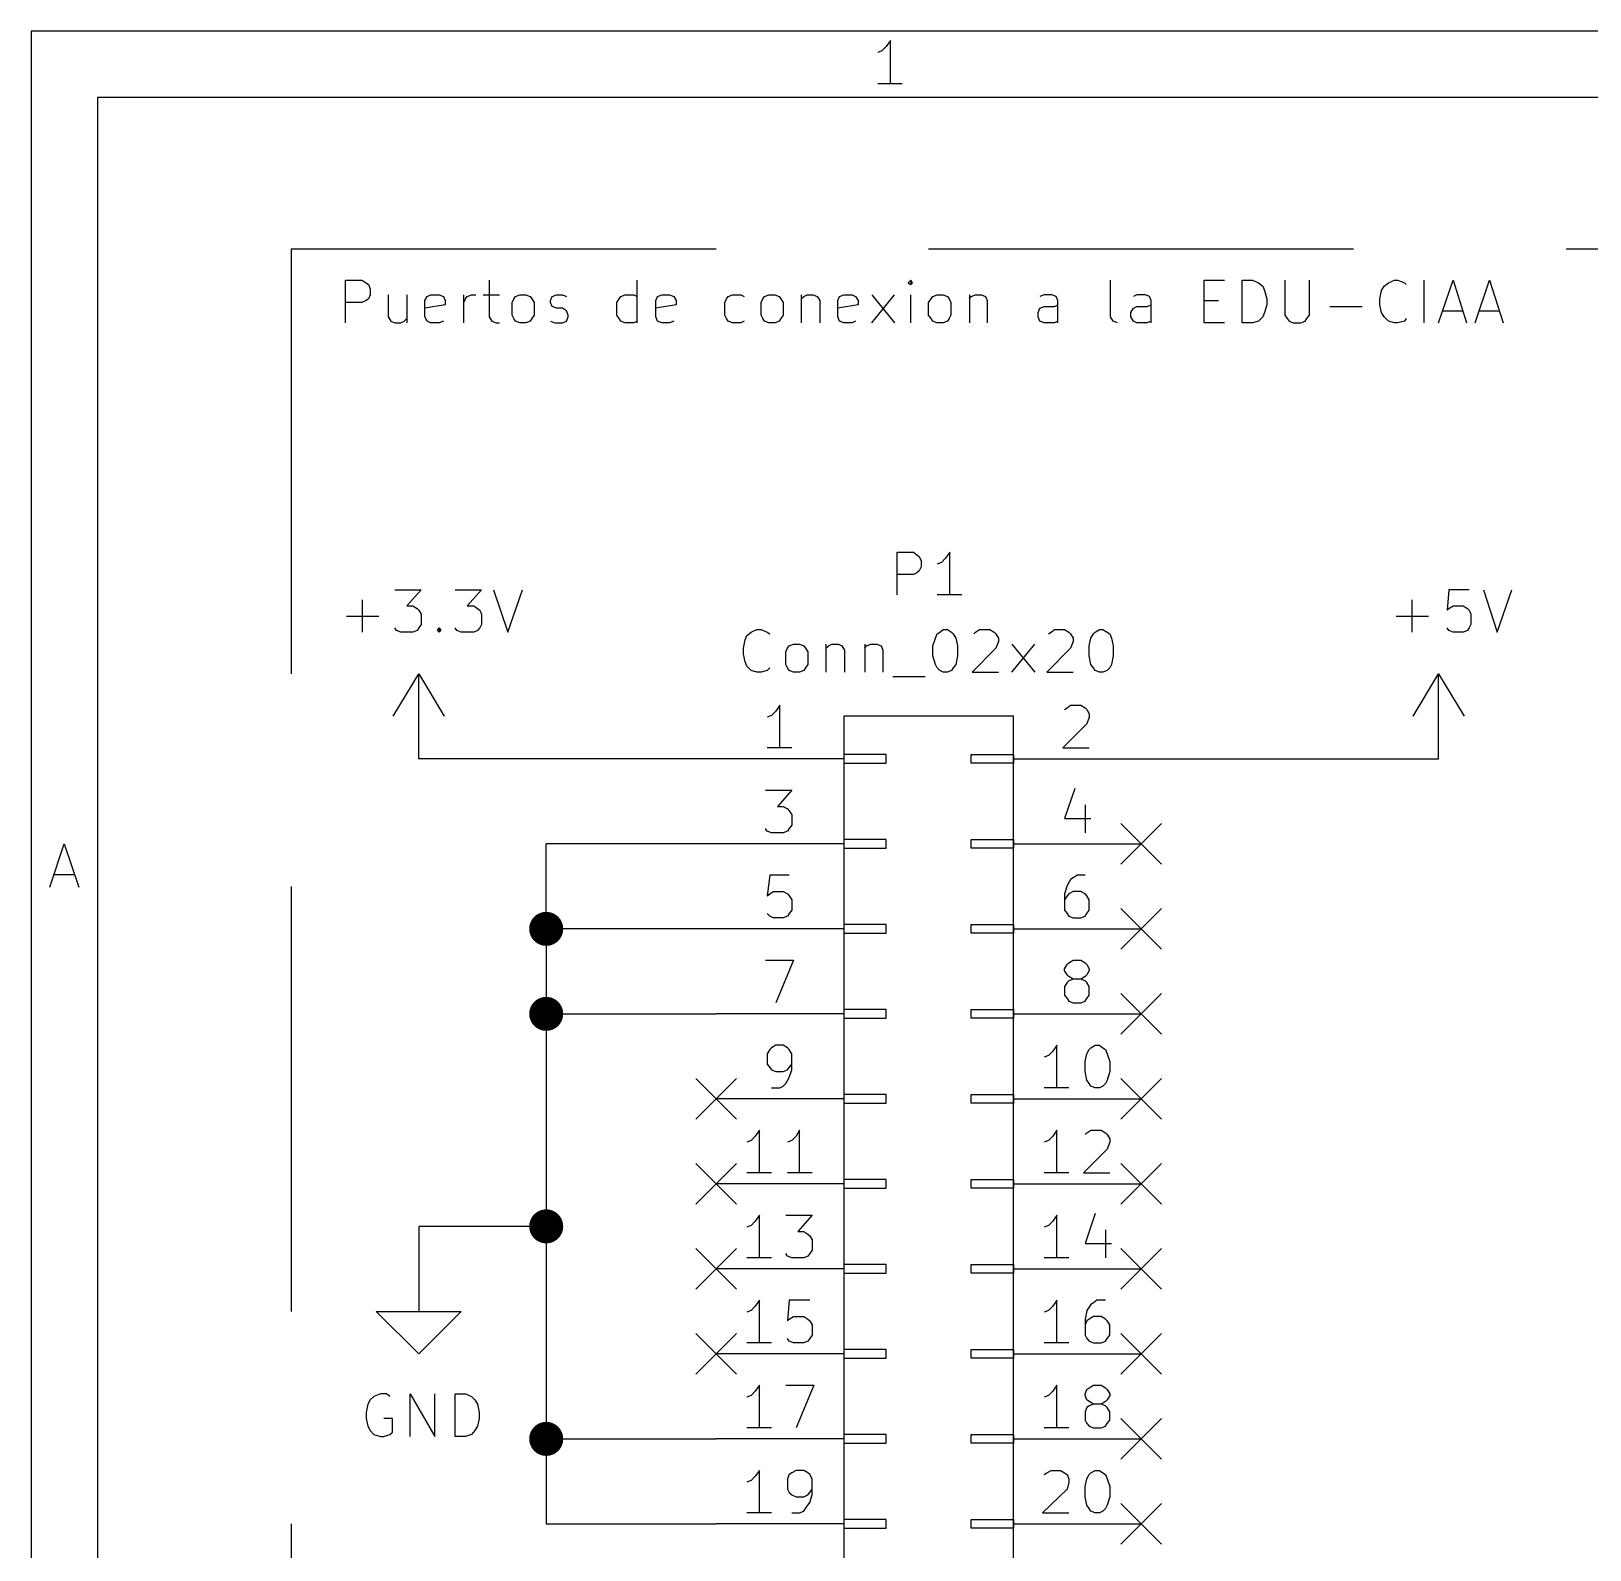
# Model space of a CAD drawing. Extents: x 0.4 to 11.3, y -7.9 to -0.4.
# Drawn here: x 0.394 to 2.228, y -2.18 to -0.394 of the extents above; entities that cross this region are included whole.
import ezdxf

# ---------------------------------------------------------------- set-up
doc = ezdxf.new("R2010")
doc.units = 0
doc.header["$MEASUREMENT"] = 0
doc.linetypes.add('DASHED', pattern=[0.75, 0.5, -0.25])
for name, color, linetype in [('BLUE2', 5, 'CONTINUOUS'), ('BLUE3', 171, 'CONTINUOUS'), ('CYAN2', 4, 'CONTINUOUS'), ('GREEN2', 3, 'CONTINUOUS'), ('LYELLOW', 51, 'CONTINUOUS'), ('RED2', 1, 'CONTINUOUS')]:
    doc.layers.add(name, color=color, linetype=linetype)

msp = doc.modelspace()

# ---------------------------------------------------------------- linework, layer by layer
at = {"layer": 'BLUE2', "linetype": 'CONTINUOUS'}
for p, q in [((1.676, -1.326), (1.724, -1.374)), ((1.724, -1.326), (1.676, -1.374)), ((1.676, -1.426), (1.724, -1.474)), ((1.724, -1.426), (1.676, -1.474)), ((1.676, -1.526), (1.724, -1.574)), ((1.724, -1.526), (1.676, -1.574)), ((1.176, -1.626), (1.224, -1.674)), ((1.224, -1.626), (1.176, -1.674)), ((1.676, -1.626), (1.724, -1.674)), ((1.724, -1.626), (1.676, -1.674)), ((1.176, -1.726), (1.224, -1.774)), ((1.224, -1.726), (1.176, -1.774)), ((1.676, -1.726), (1.724, -1.774)), ((1.724, -1.726), (1.676, -1.774)), ((1.176, -1.826), (1.224, -1.874)), ((1.224, -1.826), (1.176, -1.874)), ((1.676, -1.826), (1.724, -1.874)), ((1.724, -1.826), (1.676, -1.874)), ((1.176, -1.926), (1.224, -1.974)), ((1.224, -1.926), (1.176, -1.974)), ((1.676, -1.926), (1.724, -1.974)), ((1.724, -1.926), (1.676, -1.974)), ((1.676, -2.026), (1.724, -2.074)), ((1.724, -2.026), (1.676, -2.074)), ((1.676, -2.126), (1.724, -2.174)), ((1.724, -2.126), (1.676, -2.174))]:
    msp.add_line(p, q, dxfattribs=at)
at = {"layer": 'BLUE3', "linetype": 'DASHED'}
for q in [(3.9, -0.65), (0.7, -3.8)]:
    msp.add_line((0.7, -0.65), q, dxfattribs=at)
at = {"layer": 'BLUE3', "linetype": 'CONTINUOUS'}
for p, q in [((0.764, -0.737), (0.764, -0.687)), ((0.764, -0.687), (0.783, -0.687)), ((0.783, -0.687), (0.788, -0.69)), ((0.788, -0.69), (0.791, -0.692)), ((0.791, -0.692), (0.793, -0.697)), ((0.933, -0.687), (0.933, -0.73)), ((1.107, -0.737), (1.107, -0.687)), ((1.429, -0.687), (1.426, -0.69)), ((1.426, -0.69), (1.429, -0.692)), ((1.431, -0.69), (1.429, -0.687)), ((1.429, -0.687), (1.429, -0.692)), ((1.429, -0.692), (1.431, -0.69)), ((1.664, -0.73), (1.664, -0.687)), ((1.774, -0.737), (1.774, -0.687)), ((1.774, -0.687), (1.798, -0.687)), ((1.819, -0.737), (1.819, -0.687)), ((1.819, -0.687), (1.831, -0.687)), ((1.831, -0.687), (1.838, -0.69)), ((1.838, -0.69), (1.843, -0.694)), ((1.843, -0.694), (1.845, -0.699)), ((1.869, -0.687), (1.869, -0.728)), ((1.898, -0.728), (1.898, -0.687)), ((1.983, -0.699), (1.986, -0.694)), ((1.986, -0.694), (1.991, -0.69)), ((1.991, -0.69), (1.998, -0.687)), ((1.998, -0.687), (2.002, -0.687)), ((2.002, -0.687), (2.01, -0.69)), ((2.01, -0.69), (2.012, -0.692)), ((2.033, -0.737), (2.033, -0.687)), ((2.05, -0.737), (2.067, -0.687)), ((2.067, -0.687), (2.083, -0.737)), ((2.093, -0.737), (2.11, -0.687)), ((2.11, -0.687), (2.126, -0.737)), ((0.783, -0.713), (0.764, -0.713)), ((0.788, -0.711), (0.783, -0.713)), ((0.791, -0.709), (0.788, -0.711)), ((0.793, -0.704), (0.791, -0.709)), ((0.793, -0.697), (0.793, -0.704)), ((0.814, -0.704), (0.814, -0.73)), ((0.836, -0.704), (0.836, -0.737)), ((0.857, -0.711), (0.86, -0.706)), ((0.857, -0.73), (0.857, -0.711)), ((0.86, -0.706), (0.864, -0.704)), ((0.864, -0.704), (0.874, -0.704)), ((0.874, -0.704), (0.879, -0.706)), ((0.879, -0.706), (0.881, -0.711)), ((0.881, -0.711), (0.881, -0.716)), ((0.903, -0.737), (0.903, -0.704)), ((0.903, -0.713), (0.905, -0.709)), ((0.905, -0.709), (0.907, -0.706)), ((0.907, -0.706), (0.912, -0.704)), ((0.912, -0.704), (0.917, -0.704)), ((0.926, -0.704), (0.945, -0.704)), ((0.96, -0.713), (0.962, -0.709)), ((0.96, -0.728), (0.96, -0.713)), ((0.962, -0.709), (0.964, -0.706)), ((0.964, -0.706), (0.969, -0.704)), ((0.969, -0.704), (0.976, -0.704)), ((0.976, -0.704), (0.981, -0.706)), ((0.981, -0.706), (0.983, -0.709)), ((0.983, -0.709), (0.986, -0.713)), ((0.986, -0.713), (0.986, -0.728)), ((1.005, -0.711), (1.007, -0.706)), ((1.005, -0.713), (1.005, -0.711)), ((1.007, -0.718), (1.005, -0.713)), ((1.007, -0.706), (1.012, -0.704)), ((1.012, -0.704), (1.019, -0.704)), ((1.019, -0.704), (1.024, -0.706)), ((1.083, -0.713), (1.086, -0.709)), ((1.083, -0.728), (1.083, -0.713)), ((1.086, -0.709), (1.088, -0.706)), ((1.088, -0.706), (1.093, -0.704)), ((1.093, -0.704), (1.103, -0.704)), ((1.103, -0.704), (1.107, -0.706)), ((1.129, -0.711), (1.131, -0.706)), ((1.129, -0.73), (1.129, -0.711)), ((1.131, -0.706), (1.136, -0.704)), ((1.136, -0.704), (1.145, -0.704)), ((1.145, -0.704), (1.15, -0.706)), ((1.15, -0.706), (1.153, -0.711)), ((1.153, -0.711), (1.153, -0.716)), ((1.21, -0.713), (1.212, -0.709)), ((1.21, -0.728), (1.21, -0.713)), ((1.212, -0.709), (1.214, -0.706)), ((1.214, -0.706), (1.219, -0.704)), ((1.219, -0.704), (1.229, -0.704)), ((1.229, -0.704), (1.233, -0.706)), ((1.253, -0.713), (1.255, -0.709)), ((1.253, -0.728), (1.253, -0.713)), ((1.255, -0.709), (1.257, -0.706)), ((1.257, -0.706), (1.262, -0.704)), ((1.262, -0.704), (1.269, -0.704)), ((1.269, -0.704), (1.274, -0.706)), ((1.274, -0.706), (1.276, -0.709)), ((1.276, -0.709), (1.279, -0.713)), ((1.279, -0.713), (1.279, -0.728)), ((1.3, -0.704), (1.3, -0.737)), ((1.3, -0.709), (1.303, -0.706)), ((1.303, -0.706), (1.307, -0.704)), ((1.307, -0.704), (1.314, -0.704)), ((1.314, -0.704), (1.319, -0.706)), ((1.319, -0.706), (1.322, -0.711)), ((1.322, -0.711), (1.322, -0.737)), ((1.343, -0.711), (1.345, -0.706)), ((1.343, -0.73), (1.343, -0.711)), ((1.345, -0.706), (1.35, -0.704)), ((1.35, -0.704), (1.36, -0.704)), ((1.36, -0.704), (1.364, -0.706)), ((1.364, -0.706), (1.367, -0.711)), ((1.367, -0.711), (1.367, -0.716)), ((1.383, -0.737), (1.41, -0.704)), ((1.383, -0.704), (1.41, -0.737)), ((1.429, -0.737), (1.429, -0.704)), ((1.45, -0.713), (1.453, -0.709)), ((1.45, -0.728), (1.45, -0.713)), ((1.453, -0.709), (1.455, -0.706)), ((1.455, -0.706), (1.46, -0.704)), ((1.46, -0.704), (1.467, -0.704)), ((1.467, -0.704), (1.472, -0.706)), ((1.472, -0.706), (1.474, -0.709)), ((1.474, -0.709), (1.476, -0.713)), ((1.476, -0.713), (1.476, -0.728)), ((1.498, -0.704), (1.498, -0.737)), ((1.498, -0.709), (1.5, -0.706)), ((1.5, -0.706), (1.505, -0.704)), ((1.505, -0.704), (1.512, -0.704)), ((1.512, -0.704), (1.517, -0.706)), ((1.517, -0.706), (1.519, -0.711)), ((1.519, -0.711), (1.519, -0.737)), ((1.586, -0.704), (1.581, -0.706)), ((1.595, -0.704), (1.586, -0.704)), ((1.6, -0.706), (1.595, -0.704)), ((1.602, -0.711), (1.6, -0.706)), ((1.602, -0.737), (1.602, -0.711)), ((1.695, -0.704), (1.691, -0.706)), ((1.705, -0.704), (1.695, -0.704)), ((1.71, -0.706), (1.705, -0.704)), ((1.712, -0.711), (1.71, -0.706)), ((1.712, -0.737), (1.712, -0.711)), ((1.774, -0.711), (1.791, -0.711)), ((1.845, -0.699), (1.848, -0.709)), ((1.848, -0.709), (1.848, -0.716)), ((1.981, -0.709), (1.983, -0.699)), ((1.981, -0.716), (1.981, -0.709)), ((0.814, -0.73), (0.817, -0.735)), ((0.833, -0.735), (0.836, -0.732)), ((0.881, -0.716), (0.857, -0.72)), ((0.86, -0.735), (0.857, -0.73)), ((0.933, -0.73), (0.936, -0.735)), ((0.962, -0.732), (0.96, -0.728)), ((0.964, -0.735), (0.962, -0.732)), ((0.983, -0.732), (0.981, -0.735)), ((0.986, -0.728), (0.983, -0.732)), ((1.012, -0.72), (1.007, -0.718)), ((1.019, -0.72), (1.012, -0.72)), ((1.024, -0.723), (1.019, -0.72)), ((1.026, -0.728), (1.024, -0.723)), ((1.024, -0.735), (1.026, -0.73)), ((1.026, -0.73), (1.026, -0.728)), ((1.086, -0.732), (1.083, -0.728)), ((1.088, -0.735), (1.086, -0.732)), ((1.153, -0.716), (1.129, -0.72)), ((1.131, -0.735), (1.129, -0.73)), ((1.212, -0.732), (1.21, -0.728)), ((1.214, -0.735), (1.212, -0.732)), ((1.255, -0.732), (1.253, -0.728)), ((1.257, -0.735), (1.255, -0.732)), ((1.276, -0.732), (1.274, -0.735)), ((1.279, -0.728), (1.276, -0.732)), ((1.367, -0.716), (1.343, -0.72)), ((1.345, -0.735), (1.343, -0.73)), ((1.453, -0.732), (1.45, -0.728)), ((1.455, -0.735), (1.453, -0.732)), ((1.474, -0.732), (1.472, -0.735)), ((1.476, -0.728), (1.474, -0.732)), ((1.579, -0.725), (1.581, -0.72)), ((1.579, -0.73), (1.579, -0.725)), ((1.581, -0.735), (1.579, -0.73)), ((1.581, -0.72), (1.586, -0.718)), ((1.586, -0.718), (1.598, -0.718)), ((1.598, -0.718), (1.602, -0.716)), ((1.667, -0.735), (1.664, -0.73)), ((1.688, -0.725), (1.691, -0.72)), ((1.688, -0.73), (1.688, -0.725)), ((1.691, -0.735), (1.688, -0.73)), ((1.691, -0.72), (1.695, -0.718)), ((1.695, -0.718), (1.707, -0.718)), ((1.707, -0.718), (1.712, -0.716)), ((1.843, -0.73), (1.838, -0.735)), ((1.845, -0.725), (1.843, -0.73)), ((1.848, -0.716), (1.845, -0.725)), ((1.869, -0.728), (1.872, -0.732)), ((1.872, -0.732), (1.874, -0.735)), ((1.893, -0.735), (1.895, -0.732)), ((1.895, -0.732), (1.898, -0.728)), ((1.922, -0.718), (1.96, -0.718)), ((1.983, -0.725), (1.981, -0.716)), ((1.986, -0.73), (1.983, -0.725)), ((1.991, -0.735), (1.986, -0.73)), ((2.012, -0.732), (2.01, -0.735)), ((2.055, -0.723), (2.079, -0.723)), ((2.098, -0.723), (2.122, -0.723)), ((0.817, -0.735), (0.822, -0.737)), ((0.822, -0.737), (0.829, -0.737)), ((0.829, -0.737), (0.833, -0.735)), ((0.864, -0.737), (0.86, -0.735)), ((0.874, -0.737), (0.864, -0.737)), ((0.879, -0.735), (0.874, -0.737)), ((0.936, -0.735), (0.941, -0.737)), ((0.941, -0.737), (0.945, -0.737)), ((0.969, -0.737), (0.964, -0.735)), ((0.976, -0.737), (0.969, -0.737)), ((0.981, -0.735), (0.976, -0.737)), ((1.005, -0.735), (1.01, -0.737)), ((1.01, -0.737), (1.019, -0.737)), ((1.019, -0.737), (1.024, -0.735)), ((1.093, -0.737), (1.088, -0.735)), ((1.103, -0.737), (1.093, -0.737)), ((1.107, -0.735), (1.103, -0.737)), ((1.136, -0.737), (1.131, -0.735)), ((1.145, -0.737), (1.136, -0.737)), ((1.15, -0.735), (1.145, -0.737)), ((1.219, -0.737), (1.214, -0.735)), ((1.229, -0.737), (1.219, -0.737)), ((1.233, -0.735), (1.229, -0.737)), ((1.262, -0.737), (1.257, -0.735)), ((1.269, -0.737), (1.262, -0.737)), ((1.274, -0.735), (1.269, -0.737)), ((1.35, -0.737), (1.345, -0.735)), ((1.36, -0.737), (1.35, -0.737)), ((1.364, -0.735), (1.36, -0.737)), ((1.46, -0.737), (1.455, -0.735)), ((1.467, -0.737), (1.46, -0.737)), ((1.472, -0.735), (1.467, -0.737)), ((1.586, -0.737), (1.581, -0.735)), ((1.598, -0.737), (1.586, -0.737)), ((1.602, -0.735), (1.598, -0.737)), ((1.672, -0.737), (1.667, -0.735)), ((1.695, -0.737), (1.691, -0.735)), ((1.707, -0.737), (1.695, -0.737)), ((1.712, -0.735), (1.707, -0.737)), ((1.798, -0.737), (1.774, -0.737)), ((1.831, -0.737), (1.819, -0.737)), ((1.838, -0.735), (1.831, -0.737)), ((1.874, -0.735), (1.879, -0.737)), ((1.879, -0.737), (1.888, -0.737)), ((1.888, -0.737), (1.893, -0.735)), ((1.998, -0.737), (1.991, -0.735)), ((2.002, -0.737), (1.998, -0.737)), ((2.01, -0.735), (2.002, -0.737))]:
    msp.add_line(p, q, dxfattribs=at)
at = {"layer": 'CYAN2', "linetype": 'CONTINUOUS'}
for p, q in [((1.413, -1.057), (1.413, -1.007)), ((1.413, -1.007), (1.432, -1.007)), ((1.432, -1.007), (1.436, -1.01)), ((1.475, -1.007), (1.47, -1.014)), ((1.475, -1.057), (1.475, -1.007)), ((1.436, -1.01), (1.439, -1.012)), ((1.439, -1.012), (1.441, -1.017)), ((1.441, -1.024), (1.439, -1.029)), ((1.441, -1.017), (1.441, -1.024)), ((1.465, -1.019), (1.46, -1.021)), ((1.47, -1.014), (1.465, -1.019)), ((1.432, -1.033), (1.413, -1.033)), ((1.436, -1.031), (1.432, -1.033)), ((1.439, -1.029), (1.436, -1.031)), ((0.784, -1.101), (0.784, -1.063)), ((0.822, -1.051), (0.853, -1.051)), ((0.853, -1.051), (0.836, -1.07)), ((0.893, -1.051), (0.924, -1.051)), ((0.924, -1.051), (0.907, -1.07)), ((0.938, -1.051), (0.955, -1.101)), ((0.955, -1.101), (0.972, -1.051)), ((1.489, -1.057), (1.46, -1.057)), ((2.019, -1.101), (2.019, -1.063)), ((2.062, -1.051), (2.06, -1.075)), ((2.086, -1.051), (2.062, -1.051)), ((2.103, -1.051), (2.119, -1.101)), ((2.119, -1.101), (2.136, -1.051)), ((0.765, -1.082), (0.803, -1.082)), ((0.836, -1.07), (0.843, -1.07)), ((0.843, -1.07), (0.848, -1.073)), ((0.848, -1.073), (0.85, -1.075)), ((0.85, -1.075), (0.853, -1.08)), ((0.853, -1.08), (0.853, -1.092)), ((0.907, -1.07), (0.915, -1.07)), ((0.915, -1.07), (0.919, -1.073)), ((0.919, -1.073), (0.922, -1.075)), ((0.922, -1.075), (0.924, -1.08)), ((0.924, -1.08), (0.924, -1.092)), ((2, -1.082), (2.038, -1.082)), ((2.06, -1.075), (2.062, -1.073)), ((2.062, -1.073), (2.067, -1.07)), ((2.067, -1.07), (2.079, -1.07)), ((2.079, -1.07), (2.084, -1.073)), ((2.084, -1.073), (2.086, -1.075)), ((2.086, -1.075), (2.088, -1.08)), ((2.088, -1.08), (2.088, -1.092)), ((0.824, -1.099), (0.822, -1.096)), ((0.829, -1.101), (0.824, -1.099)), ((0.848, -1.099), (0.843, -1.101)), ((0.85, -1.096), (0.848, -1.099)), ((0.853, -1.092), (0.85, -1.096)), ((0.872, -1.099), (0.874, -1.096)), ((0.874, -1.101), (0.872, -1.099)), ((0.874, -1.096), (0.876, -1.099)), ((0.874, -1.096), (0.874, -1.101)), ((0.876, -1.099), (0.874, -1.101)), ((0.895, -1.099), (0.893, -1.096)), ((0.9, -1.101), (0.895, -1.099)), ((0.919, -1.099), (0.915, -1.101)), ((0.922, -1.096), (0.919, -1.099)), ((0.924, -1.092), (0.922, -1.096)), ((1.241, -1.101), (1.248, -1.098)), ((1.248, -1.098), (1.253, -1.098)), ((1.253, -1.098), (1.26, -1.101)), ((1.463, -1.101), (1.467, -1.098)), ((1.467, -1.098), (1.472, -1.098)), ((1.472, -1.098), (1.477, -1.101)), ((1.505, -1.101), (1.51, -1.098)), ((1.51, -1.098), (1.522, -1.098)), ((1.522, -1.098), (1.527, -1.101)), ((1.594, -1.101), (1.598, -1.098)), ((1.598, -1.098), (1.61, -1.098)), ((1.61, -1.098), (1.615, -1.101)), ((1.646, -1.101), (1.651, -1.098)), ((1.651, -1.098), (1.655, -1.098)), ((1.655, -1.098), (1.66, -1.101)), ((2.062, -1.099), (2.06, -1.096)), ((2.067, -1.101), (2.062, -1.099)), ((2.084, -1.099), (2.079, -1.101)), ((2.086, -1.096), (2.084, -1.099)), ((2.088, -1.092), (2.086, -1.096)), ((0.843, -1.101), (0.829, -1.101)), ((0.915, -1.101), (0.9, -1.101)), ((1.232, -1.12), (1.234, -1.11)), ((1.234, -1.11), (1.236, -1.105)), ((1.236, -1.105), (1.241, -1.101)), ((1.26, -1.101), (1.263, -1.103)), ((1.284, -1.12), (1.286, -1.117)), ((1.286, -1.117), (1.291, -1.115)), ((1.291, -1.115), (1.298, -1.115)), ((1.298, -1.115), (1.303, -1.117)), ((1.303, -1.117), (1.305, -1.12)), ((1.329, -1.115), (1.329, -1.148)), ((1.329, -1.12), (1.332, -1.117)), ((1.332, -1.117), (1.336, -1.115)), ((1.336, -1.115), (1.344, -1.115)), ((1.344, -1.115), (1.348, -1.117)), ((1.348, -1.117), (1.351, -1.122)), ((1.375, -1.115), (1.375, -1.148)), ((1.375, -1.12), (1.377, -1.117)), ((1.377, -1.117), (1.382, -1.115)), ((1.382, -1.115), (1.389, -1.115)), ((1.389, -1.115), (1.394, -1.117)), ((1.394, -1.117), (1.396, -1.122)), ((1.455, -1.117), (1.458, -1.108)), ((1.455, -1.129), (1.455, -1.117)), ((1.458, -1.108), (1.46, -1.103)), ((1.46, -1.103), (1.463, -1.101)), ((1.477, -1.101), (1.479, -1.103)), ((1.479, -1.103), (1.482, -1.108)), ((1.482, -1.108), (1.484, -1.117)), ((1.484, -1.117), (1.484, -1.129)), ((1.503, -1.103), (1.505, -1.101)), ((1.527, -1.101), (1.529, -1.103)), ((1.529, -1.103), (1.532, -1.108)), ((1.532, -1.112), (1.529, -1.12)), ((1.532, -1.108), (1.532, -1.112)), ((1.548, -1.148), (1.575, -1.115)), ((1.548, -1.115), (1.575, -1.148)), ((1.591, -1.103), (1.594, -1.101)), ((1.615, -1.101), (1.617, -1.103)), ((1.617, -1.103), (1.62, -1.108)), ((1.62, -1.112), (1.617, -1.12)), ((1.62, -1.108), (1.62, -1.112)), ((1.639, -1.117), (1.641, -1.108)), ((1.639, -1.129), (1.639, -1.117)), ((1.641, -1.108), (1.644, -1.103)), ((1.644, -1.103), (1.646, -1.101)), ((1.66, -1.101), (1.663, -1.103)), ((1.663, -1.103), (1.665, -1.108)), ((1.665, -1.108), (1.667, -1.117)), ((1.667, -1.117), (1.667, -1.129)), ((2.079, -1.101), (2.067, -1.101)), ((1.232, -1.127), (1.232, -1.12)), ((1.234, -1.136), (1.232, -1.127)), ((1.236, -1.141), (1.234, -1.136)), ((1.282, -1.124), (1.284, -1.12)), ((1.282, -1.139), (1.282, -1.124)), ((1.305, -1.12), (1.308, -1.124)), ((1.308, -1.124), (1.308, -1.139)), ((1.351, -1.122), (1.351, -1.148)), ((1.396, -1.122), (1.396, -1.148)), ((1.458, -1.139), (1.455, -1.129)), ((1.484, -1.129), (1.482, -1.139)), ((1.529, -1.12), (1.501, -1.148)), ((1.617, -1.12), (1.589, -1.148)), ((1.641, -1.139), (1.639, -1.129)), ((1.667, -1.129), (1.665, -1.139)), ((1.241, -1.146), (1.236, -1.141)), ((1.248, -1.148), (1.241, -1.146)), ((1.253, -1.148), (1.248, -1.148)), ((1.26, -1.146), (1.253, -1.148)), ((1.263, -1.143), (1.26, -1.146)), ((1.284, -1.143), (1.282, -1.139)), ((1.286, -1.146), (1.284, -1.143)), ((1.291, -1.148), (1.286, -1.146)), ((1.298, -1.148), (1.291, -1.148)), ((1.303, -1.146), (1.298, -1.148)), ((1.305, -1.143), (1.303, -1.146)), ((1.308, -1.139), (1.305, -1.143)), ((1.408, -1.153), (1.446, -1.153)), ((1.46, -1.143), (1.458, -1.139)), ((1.463, -1.146), (1.46, -1.143)), ((1.467, -1.148), (1.463, -1.146)), ((1.472, -1.148), (1.467, -1.148)), ((1.477, -1.146), (1.472, -1.148)), ((1.479, -1.143), (1.477, -1.146)), ((1.482, -1.139), (1.479, -1.143)), ((1.501, -1.148), (1.532, -1.148)), ((1.589, -1.148), (1.62, -1.148)), ((1.644, -1.143), (1.641, -1.139)), ((1.646, -1.146), (1.644, -1.143)), ((1.651, -1.148), (1.646, -1.146)), ((1.655, -1.148), (1.651, -1.148)), ((1.66, -1.146), (1.655, -1.148)), ((1.663, -1.143), (1.66, -1.146)), ((1.665, -1.139), (1.663, -1.143)), ((0.805, -1.997), (0.797, -2)), ((0.812, -1.997), (0.805, -1.997)), ((0.816, -2), (0.812, -1.997)), ((0.84, -2.047), (0.84, -1.997)), ((0.84, -1.997), (0.869, -2.047)), ((0.869, -2.047), (0.869, -1.997)), ((0.893, -2.047), (0.893, -1.997)), ((0.893, -1.997), (0.905, -1.997)), ((0.905, -1.997), (0.912, -2)), ((0.79, -2.009), (0.788, -2.019)), ((0.793, -2.004), (0.79, -2.009)), ((0.797, -2), (0.793, -2.004)), ((0.912, -2), (0.916, -2.004)), ((0.916, -2.004), (0.919, -2.009)), ((0.919, -2.009), (0.921, -2.019)), ((0.788, -2.019), (0.788, -2.026)), ((0.788, -2.026), (0.79, -2.035)), ((0.79, -2.035), (0.793, -2.04)), ((0.819, -2.026), (0.809, -2.026)), ((0.819, -2.042), (0.819, -2.026)), ((0.919, -2.035), (0.916, -2.04)), ((0.921, -2.026), (0.919, -2.035)), ((0.921, -2.019), (0.921, -2.026)), ((0.793, -2.04), (0.797, -2.045)), ((0.797, -2.045), (0.805, -2.047)), ((0.805, -2.047), (0.809, -2.047)), ((0.809, -2.047), (0.816, -2.045)), ((0.816, -2.045), (0.819, -2.042)), ((0.905, -2.047), (0.893, -2.047)), ((0.912, -2.045), (0.905, -2.047)), ((0.916, -2.04), (0.912, -2.045))]:
    msp.add_line(p, q, dxfattribs=at)
at = {"layer": 'GREEN2', "linetype": 'CONTINUOUS'}
for p, q in [((1.2, -1.25), (0.85, -1.25)), ((1.7, -1.25), (2.05, -1.25)), ((1, -1.45), (1, -1.35)), ((1.2, -1.35), (1, -1.35)), ((1.2, -1.45), (1, -1.45)), ((1, -1.45), (1, -1.55)), ((1, -1.55), (1.2, -1.55)), ((1, -1.55), (1, -1.8)), ((0.85, -1.8), (0.85, -1.85)), ((1, -1.8), (0.85, -1.8)), ((1, -1.8), (1, -2.05)), ((1, -2.05), (1.2, -2.05)), ((1, -2.05), (1, -2.15)), ((1, -2.15), (1.2, -2.15))]:
    msp.add_line(p, q, dxfattribs=at)
at = {"layer": 'GREEN2', "const_width": 0.02}
for points in [[(0.99, -1.45, 1), (1.01, -1.45, 1)], [(0.99, -1.55, 1), (1.01, -1.55, 1)], [(0.99, -1.8, 1), (1.01, -1.8, 1)], [(0.99, -2.05, 1), (1.01, -2.05, 1)]]:
    msp.add_lwpolyline(points, format="xyb", close=True, dxfattribs=at)
at = {"layer": 'LYELLOW', "linetype": 'CONTINUOUS'}
for p, q in [((1.35, -1.2), (1.35, -3.2)), ((1.55, -1.2), (1.35, -1.2)), ((1.55, -3.2), (1.55, -1.2))]:
    msp.add_line(p, q, dxfattribs=at)
at = {"layer": 'RED2', "linetype": 'CONTINUOUS'}
for p, q in [((0.394, -0.394), (0.394, -7.874)), ((11.299, -0.394), (0.394, -0.394)), ((1.395, -0.417), (1.39, -0.419)), ((1.4, -0.412), (1.395, -0.417)), ((1.405, -0.405), (1.4, -0.412)), ((1.405, -0.456), (1.405, -0.405)), ((1.419, -0.456), (1.39, -0.456)), ((0.472, -0.472), (0.472, -7.796)), ((11.221, -0.472), (0.472, -0.472)), ((0.82, -1.2), (0.85, -1.15)), ((0.85, -1.25), (0.85, -1.15)), ((0.85, -1.15), (0.88, -1.2)), ((2.02, -1.2), (2.05, -1.15)), ((2.05, -1.25), (2.05, -1.15)), ((2.05, -1.15), (2.08, -1.2)), ((1.275, -1.187), (1.27, -1.194)), ((1.275, -1.237), (1.275, -1.187)), ((1.61, -1.192), (1.613, -1.19)), ((1.613, -1.19), (1.617, -1.187)), ((1.617, -1.187), (1.629, -1.187)), ((1.629, -1.187), (1.634, -1.19)), ((1.634, -1.19), (1.636, -1.192)), ((1.636, -1.192), (1.639, -1.197)), ((1.265, -1.199), (1.26, -1.201)), ((1.27, -1.194), (1.265, -1.199)), ((1.35, -1.2), (1.35, -3.2)), ((1.55, -1.2), (1.35, -1.2)), ((1.35, -1.2), (1.35, -3.2)), ((1.55, -1.2), (1.35, -1.2)), ((1.55, -3.2), (1.55, -1.2)), ((1.55, -3.2), (1.55, -1.2)), ((1.636, -1.209), (1.608, -1.237)), ((1.639, -1.201), (1.636, -1.209)), ((1.639, -1.197), (1.639, -1.201)), ((1.289, -1.237), (1.26, -1.237)), ((1.35, -1.245), (1.35, -1.255)), ((1.4, -1.245), (1.35, -1.245)), ((1.4, -1.255), (1.4, -1.245)), ((1.5, -1.255), (1.5, -1.245)), ((1.5, -1.245), (1.55, -1.245)), ((1.55, -1.245), (1.55, -1.255)), ((1.608, -1.237), (1.639, -1.237)), ((1.35, -1.25), (1.2, -1.25)), ((1.35, -1.255), (1.4, -1.255)), ((1.55, -1.255), (1.5, -1.255)), ((1.55, -1.25), (1.7, -1.25)), ((1.258, -1.287), (1.289, -1.287)), ((1.289, -1.287), (1.272, -1.306)), ((1.622, -1.285), (1.61, -1.32)), ((1.272, -1.306), (1.279, -1.306)), ((1.279, -1.306), (1.284, -1.309)), ((1.284, -1.309), (1.286, -1.311)), ((1.286, -1.311), (1.289, -1.316)), ((1.289, -1.316), (1.289, -1.328)), ((1.61, -1.32), (1.641, -1.32)), ((1.634, -1.304), (1.634, -1.337)), ((1.26, -1.335), (1.258, -1.332)), ((1.265, -1.337), (1.26, -1.335)), ((1.279, -1.337), (1.265, -1.337)), ((1.284, -1.335), (1.279, -1.337)), ((1.286, -1.332), (1.284, -1.335)), ((1.289, -1.328), (1.286, -1.332)), ((0.416, -1.401), (0.433, -1.35)), ((0.433, -1.35), (0.45, -1.401)), ((1.35, -1.35), (1.2, -1.35)), ((1.35, -1.345), (1.35, -1.355)), ((1.4, -1.345), (1.35, -1.345)), ((1.35, -1.355), (1.4, -1.355)), ((1.4, -1.355), (1.4, -1.345)), ((1.5, -1.355), (1.5, -1.345)), ((1.5, -1.345), (1.55, -1.345)), ((1.55, -1.355), (1.5, -1.355)), ((1.55, -1.345), (1.55, -1.355)), ((1.55, -1.35), (1.7, -1.35)), ((0.42, -1.386), (0.445, -1.386)), ((1.263, -1.387), (1.26, -1.411)), ((1.286, -1.387), (1.263, -1.387)), ((1.617, -1.392), (1.613, -1.399)), ((1.62, -1.39), (1.617, -1.392)), ((1.625, -1.387), (1.62, -1.39)), ((1.634, -1.387), (1.625, -1.387)), ((1.26, -1.411), (1.263, -1.409)), ((1.263, -1.409), (1.267, -1.406)), ((1.267, -1.406), (1.279, -1.406)), ((1.279, -1.406), (1.284, -1.409)), ((1.284, -1.409), (1.286, -1.411)), ((1.286, -1.411), (1.289, -1.416)), ((1.613, -1.399), (1.61, -1.409)), ((1.61, -1.409), (1.61, -1.428)), ((1.613, -1.411), (1.61, -1.416)), ((1.615, -1.409), (1.613, -1.411)), ((1.62, -1.406), (1.615, -1.409)), ((1.629, -1.406), (1.62, -1.406)), ((1.634, -1.409), (1.629, -1.406)), ((1.636, -1.411), (1.634, -1.409)), ((1.639, -1.416), (1.636, -1.411)), ((1.289, -1.428), (1.286, -1.432)), ((1.289, -1.416), (1.289, -1.428)), ((1.61, -1.428), (1.613, -1.432)), ((1.636, -1.432), (1.639, -1.428)), ((1.639, -1.428), (1.639, -1.416)), ((1.263, -1.435), (1.26, -1.432)), ((1.267, -1.437), (1.263, -1.435)), ((1.279, -1.437), (1.267, -1.437)), ((1.284, -1.435), (1.279, -1.437)), ((1.286, -1.432), (1.284, -1.435)), ((1.35, -1.445), (1.35, -1.455)), ((1.4, -1.445), (1.35, -1.445)), ((1.4, -1.455), (1.4, -1.445)), ((1.5, -1.455), (1.5, -1.445)), ((1.5, -1.445), (1.55, -1.445)), ((1.55, -1.445), (1.55, -1.455)), ((1.613, -1.432), (1.615, -1.435)), ((1.615, -1.435), (1.62, -1.437)), ((1.62, -1.437), (1.629, -1.437)), ((1.629, -1.437), (1.634, -1.435)), ((1.634, -1.435), (1.636, -1.432)), ((1.35, -1.45), (1.2, -1.45)), ((1.35, -1.455), (1.4, -1.455)), ((1.55, -1.455), (1.5, -1.455)), ((1.55, -1.45), (1.7, -1.45)), ((1.258, -1.487), (1.291, -1.487)), ((1.291, -1.487), (1.27, -1.537)), ((1.61, -1.497), (1.613, -1.492)), ((1.61, -1.499), (1.61, -1.497)), ((1.613, -1.504), (1.61, -1.499)), ((1.613, -1.492), (1.615, -1.49)), ((1.615, -1.49), (1.62, -1.487)), ((1.62, -1.487), (1.629, -1.487)), ((1.629, -1.487), (1.634, -1.49)), ((1.634, -1.49), (1.636, -1.492)), ((1.636, -1.492), (1.639, -1.497)), ((1.639, -1.499), (1.636, -1.504)), ((1.639, -1.497), (1.639, -1.499)), ((1.613, -1.513), (1.61, -1.518)), ((1.61, -1.518), (1.61, -1.528)), ((1.615, -1.506), (1.613, -1.504)), ((1.615, -1.511), (1.613, -1.513)), ((1.62, -1.509), (1.615, -1.506)), ((1.62, -1.509), (1.615, -1.511)), ((1.629, -1.509), (1.62, -1.509)), ((1.634, -1.506), (1.629, -1.509)), ((1.634, -1.511), (1.629, -1.509)), ((1.636, -1.504), (1.634, -1.506)), ((1.636, -1.513), (1.634, -1.511)), ((1.639, -1.518), (1.636, -1.513)), ((1.639, -1.528), (1.639, -1.518)), ((1.61, -1.528), (1.613, -1.532)), ((1.613, -1.532), (1.615, -1.535)), ((1.615, -1.535), (1.62, -1.537)), ((1.62, -1.537), (1.629, -1.537)), ((1.629, -1.537), (1.634, -1.535)), ((1.634, -1.535), (1.636, -1.532)), ((1.636, -1.532), (1.639, -1.528)), ((1.35, -1.55), (1.2, -1.55)), ((1.35, -1.545), (1.35, -1.555)), ((1.4, -1.545), (1.35, -1.545)), ((1.35, -1.555), (1.4, -1.555)), ((1.4, -1.555), (1.4, -1.545)), ((1.5, -1.555), (1.5, -1.545)), ((1.5, -1.545), (1.55, -1.545)), ((1.55, -1.555), (1.5, -1.555)), ((1.55, -1.545), (1.55, -1.555)), ((1.55, -1.55), (1.7, -1.55)), ((1.263, -1.592), (1.26, -1.597)), ((1.265, -1.59), (1.263, -1.592)), ((1.27, -1.587), (1.265, -1.59)), ((1.279, -1.587), (1.27, -1.587)), ((1.284, -1.59), (1.279, -1.587)), ((1.286, -1.592), (1.284, -1.59)), ((1.289, -1.597), (1.286, -1.592)), ((1.596, -1.594), (1.591, -1.599)), ((1.601, -1.587), (1.596, -1.594)), ((1.601, -1.637), (1.601, -1.587)), ((1.636, -1.597), (1.639, -1.592)), ((1.639, -1.592), (1.641, -1.59)), ((1.641, -1.59), (1.646, -1.587)), ((1.646, -1.587), (1.651, -1.587)), ((1.651, -1.587), (1.655, -1.59)), ((1.655, -1.59), (1.658, -1.592)), ((1.658, -1.592), (1.66, -1.597)), ((1.26, -1.597), (1.26, -1.609)), ((1.26, -1.609), (1.263, -1.613)), ((1.263, -1.613), (1.265, -1.616)), ((1.284, -1.616), (1.286, -1.613)), ((1.286, -1.613), (1.289, -1.609)), ((1.289, -1.616), (1.289, -1.597)), ((1.591, -1.599), (1.586, -1.601)), ((1.634, -1.606), (1.636, -1.597)), ((1.634, -1.618), (1.634, -1.606)), ((1.66, -1.597), (1.663, -1.606)), ((1.663, -1.606), (1.663, -1.618)), ((1.265, -1.616), (1.27, -1.618)), ((1.27, -1.618), (1.279, -1.618)), ((1.279, -1.618), (1.284, -1.616)), ((1.279, -1.635), (1.282, -1.632)), ((1.282, -1.632), (1.286, -1.625)), ((1.286, -1.625), (1.289, -1.616)), ((1.636, -1.628), (1.634, -1.618)), ((1.639, -1.632), (1.636, -1.628)), ((1.641, -1.635), (1.639, -1.632)), ((1.658, -1.632), (1.655, -1.635)), ((1.66, -1.628), (1.658, -1.632)), ((1.663, -1.618), (1.66, -1.628)), ((1.35, -1.65), (1.2, -1.65)), ((1.265, -1.637), (1.275, -1.637)), ((1.275, -1.637), (1.279, -1.635)), ((1.35, -1.645), (1.35, -1.655)), ((1.4, -1.645), (1.35, -1.645)), ((1.4, -1.655), (1.4, -1.645)), ((1.5, -1.655), (1.5, -1.645)), ((1.5, -1.645), (1.55, -1.645)), ((1.55, -1.645), (1.55, -1.655)), ((1.55, -1.65), (1.7, -1.65)), ((1.615, -1.637), (1.586, -1.637)), ((1.646, -1.637), (1.641, -1.635)), ((1.651, -1.637), (1.646, -1.637)), ((1.655, -1.635), (1.651, -1.637)), ((1.35, -1.655), (1.4, -1.655)), ((1.55, -1.655), (1.5, -1.655)), ((1.251, -1.687), (1.246, -1.694)), ((1.251, -1.737), (1.251, -1.687)), ((1.298, -1.687), (1.294, -1.694)), ((1.298, -1.737), (1.298, -1.687)), ((1.601, -1.687), (1.596, -1.694)), ((1.601, -1.737), (1.601, -1.687)), ((1.636, -1.69), (1.641, -1.687)), ((1.641, -1.687), (1.653, -1.687)), ((1.653, -1.687), (1.658, -1.69)), ((1.241, -1.699), (1.236, -1.701)), ((1.246, -1.694), (1.241, -1.699)), ((1.289, -1.699), (1.284, -1.701)), ((1.294, -1.694), (1.289, -1.699)), ((1.591, -1.699), (1.586, -1.701)), ((1.596, -1.694), (1.591, -1.699)), ((1.634, -1.692), (1.636, -1.69)), ((1.658, -1.69), (1.66, -1.692)), ((1.66, -1.692), (1.663, -1.697)), ((1.663, -1.701), (1.66, -1.709)), ((1.663, -1.697), (1.663, -1.701)), ((1.66, -1.709), (1.632, -1.737)), ((1.265, -1.737), (1.236, -1.737)), ((1.313, -1.737), (1.284, -1.737)), ((1.615, -1.737), (1.586, -1.737)), ((1.632, -1.737), (1.663, -1.737)), ((1.35, -1.75), (1.2, -1.75)), ((1.35, -1.745), (1.35, -1.755)), ((1.4, -1.745), (1.35, -1.745)), ((1.35, -1.755), (1.4, -1.755)), ((1.4, -1.755), (1.4, -1.745)), ((1.5, -1.755), (1.5, -1.745)), ((1.5, -1.745), (1.55, -1.745)), ((1.55, -1.755), (1.5, -1.755)), ((1.55, -1.745), (1.55, -1.755)), ((1.55, -1.75), (1.7, -1.75)), ((1.246, -1.794), (1.241, -1.799)), ((1.251, -1.787), (1.246, -1.794)), ((1.251, -1.837), (1.251, -1.787)), ((1.282, -1.787), (1.313, -1.787)), ((1.313, -1.787), (1.296, -1.806)), ((1.596, -1.794), (1.591, -1.799)), ((1.601, -1.787), (1.596, -1.794)), ((1.601, -1.837), (1.601, -1.787)), ((1.646, -1.785), (1.634, -1.82)), ((1.241, -1.799), (1.236, -1.801)), ((1.296, -1.806), (1.303, -1.806)), ((1.303, -1.806), (1.308, -1.809)), ((1.308, -1.809), (1.31, -1.811)), ((1.31, -1.811), (1.313, -1.816)), ((1.591, -1.799), (1.586, -1.801)), ((1.658, -1.804), (1.658, -1.837)), ((1.284, -1.835), (1.282, -1.832)), ((1.31, -1.832), (1.308, -1.835)), ((1.313, -1.828), (1.31, -1.832)), ((1.313, -1.816), (1.313, -1.828)), ((1.634, -1.82), (1.665, -1.82)), ((0.85, -1.85), (0.85, -1.9)), ((1.35, -1.85), (1.2, -1.85)), ((1.265, -1.837), (1.236, -1.837)), ((1.289, -1.837), (1.284, -1.835)), ((1.303, -1.837), (1.289, -1.837)), ((1.308, -1.835), (1.303, -1.837)), ((1.35, -1.845), (1.35, -1.855)), ((1.4, -1.845), (1.35, -1.845)), ((1.4, -1.855), (1.4, -1.845)), ((1.5, -1.855), (1.5, -1.845)), ((1.5, -1.845), (1.55, -1.845)), ((1.55, -1.845), (1.55, -1.855)), ((1.55, -1.85), (1.7, -1.85)), ((1.615, -1.837), (1.586, -1.837)), ((1.35, -1.855), (1.4, -1.855)), ((1.55, -1.855), (1.5, -1.855)), ((1.251, -1.887), (1.246, -1.894)), ((1.251, -1.937), (1.251, -1.887)), ((1.286, -1.887), (1.284, -1.911)), ((1.31, -1.887), (1.286, -1.887)), ((1.601, -1.887), (1.596, -1.894)), ((1.601, -1.937), (1.601, -1.887)), ((1.648, -1.887), (1.644, -1.89)), ((1.658, -1.887), (1.648, -1.887)), ((0.85, -1.95), (0.8, -1.9)), ((0.8, -1.9), (0.85, -1.9)), ((0.85, -1.9), (0.9, -1.9)), ((0.9, -1.9), (0.85, -1.95)), ((1.241, -1.899), (1.236, -1.901)), ((1.246, -1.894), (1.241, -1.899)), ((1.286, -1.909), (1.291, -1.906)), ((1.291, -1.906), (1.303, -1.906)), ((1.303, -1.906), (1.308, -1.909)), ((1.591, -1.899), (1.586, -1.901)), ((1.596, -1.894), (1.591, -1.899)), ((1.636, -1.899), (1.634, -1.909)), ((1.641, -1.892), (1.636, -1.899)), ((1.644, -1.906), (1.639, -1.909)), ((1.644, -1.89), (1.641, -1.892)), ((1.653, -1.906), (1.644, -1.906)), ((1.658, -1.909), (1.653, -1.906)), ((1.284, -1.911), (1.286, -1.909)), ((1.308, -1.909), (1.31, -1.911)), ((1.31, -1.911), (1.313, -1.916)), ((1.313, -1.916), (1.313, -1.928)), ((1.634, -1.909), (1.634, -1.928)), ((1.636, -1.911), (1.634, -1.916)), ((1.639, -1.909), (1.636, -1.911)), ((1.66, -1.911), (1.658, -1.909)), ((1.663, -1.916), (1.66, -1.911)), ((1.663, -1.928), (1.663, -1.916)), ((1.265, -1.937), (1.236, -1.937)), ((1.286, -1.935), (1.284, -1.932)), ((1.291, -1.937), (1.286, -1.935)), ((1.303, -1.937), (1.291, -1.937)), ((1.308, -1.935), (1.303, -1.937)), ((1.31, -1.932), (1.308, -1.935)), ((1.313, -1.928), (1.31, -1.932)), ((1.615, -1.937), (1.586, -1.937)), ((1.634, -1.928), (1.636, -1.932)), ((1.636, -1.932), (1.639, -1.935)), ((1.639, -1.935), (1.644, -1.937)), ((1.644, -1.937), (1.653, -1.937)), ((1.653, -1.937), (1.658, -1.935)), ((1.658, -1.935), (1.66, -1.932)), ((1.66, -1.932), (1.663, -1.928)), ((1.35, -1.95), (1.2, -1.95)), ((1.35, -1.945), (1.35, -1.955)), ((1.4, -1.945), (1.35, -1.945)), ((1.35, -1.955), (1.4, -1.955)), ((1.4, -1.955), (1.4, -1.945)), ((1.5, -1.955), (1.5, -1.945)), ((1.5, -1.945), (1.55, -1.945)), ((1.55, -1.955), (1.5, -1.955)), ((1.55, -1.945), (1.55, -1.955)), ((1.55, -1.95), (1.7, -1.95)), ((1.246, -1.994), (1.241, -1.999)), ((1.251, -1.987), (1.246, -1.994)), ((1.251, -2.037), (1.251, -1.987)), ((1.282, -1.987), (1.315, -1.987)), ((1.315, -1.987), (1.294, -2.037)), ((1.596, -1.994), (1.591, -1.999)), ((1.601, -1.987), (1.596, -1.994)), ((1.601, -2.037), (1.601, -1.987)), ((1.634, -1.997), (1.636, -1.992)), ((1.634, -1.999), (1.634, -1.997)), ((1.636, -1.992), (1.639, -1.99)), ((1.639, -1.99), (1.644, -1.987)), ((1.644, -1.987), (1.653, -1.987)), ((1.653, -1.987), (1.658, -1.99)), ((1.658, -1.99), (1.66, -1.992)), ((1.66, -1.992), (1.663, -1.997)), ((1.663, -1.997), (1.663, -1.999)), ((1.241, -1.999), (1.236, -2.001)), ((1.591, -1.999), (1.586, -2.001)), ((1.636, -2.004), (1.634, -1.999)), ((1.636, -2.013), (1.634, -2.018)), ((1.639, -2.006), (1.636, -2.004)), ((1.639, -2.011), (1.636, -2.013)), ((1.644, -2.009), (1.639, -2.006)), ((1.644, -2.009), (1.639, -2.011)), ((1.653, -2.009), (1.644, -2.009)), ((1.658, -2.006), (1.653, -2.009)), ((1.658, -2.011), (1.653, -2.009)), ((1.66, -2.004), (1.658, -2.006)), ((1.66, -2.013), (1.658, -2.011)), ((1.663, -1.999), (1.66, -2.004)), ((1.663, -2.018), (1.66, -2.013)), ((1.634, -2.018), (1.634, -2.028)), ((1.634, -2.028), (1.636, -2.032)), ((1.636, -2.032), (1.639, -2.035)), ((1.639, -2.035), (1.644, -2.037)), ((1.653, -2.037), (1.658, -2.035)), ((1.658, -2.035), (1.66, -2.032)), ((1.66, -2.032), (1.663, -2.028)), ((1.663, -2.028), (1.663, -2.018)), ((1.35, -2.05), (1.2, -2.05)), ((1.265, -2.037), (1.236, -2.037)), ((1.35, -2.045), (1.35, -2.055)), ((1.4, -2.045), (1.35, -2.045)), ((1.4, -2.055), (1.4, -2.045)), ((1.5, -2.055), (1.5, -2.045)), ((1.5, -2.045), (1.55, -2.045)), ((1.55, -2.045), (1.55, -2.055)), ((1.55, -2.05), (1.7, -2.05)), ((1.615, -2.037), (1.586, -2.037)), ((1.644, -2.037), (1.653, -2.037)), ((1.35, -2.055), (1.4, -2.055)), ((1.55, -2.055), (1.5, -2.055)), ((1.251, -2.087), (1.246, -2.094)), ((1.251, -2.137), (1.251, -2.087)), ((1.289, -2.09), (1.286, -2.092)), ((1.294, -2.087), (1.289, -2.09)), ((1.303, -2.087), (1.294, -2.087)), ((1.308, -2.09), (1.303, -2.087)), ((1.31, -2.092), (1.308, -2.09)), ((1.586, -2.092), (1.589, -2.09)), ((1.589, -2.09), (1.594, -2.087)), ((1.594, -2.087), (1.605, -2.087)), ((1.605, -2.087), (1.61, -2.09)), ((1.61, -2.09), (1.613, -2.092)), ((1.639, -2.092), (1.641, -2.09)), ((1.641, -2.09), (1.646, -2.087)), ((1.646, -2.087), (1.651, -2.087)), ((1.651, -2.087), (1.655, -2.09)), ((1.655, -2.09), (1.658, -2.092)), ((1.241, -2.099), (1.236, -2.101)), ((1.246, -2.094), (1.241, -2.099)), ((1.286, -2.092), (1.284, -2.097)), ((1.284, -2.097), (1.284, -2.109)), ((1.284, -2.109), (1.286, -2.113)), ((1.313, -2.097), (1.31, -2.092)), ((1.31, -2.113), (1.313, -2.109)), ((1.313, -2.116), (1.313, -2.097)), ((1.613, -2.109), (1.584, -2.137)), ((1.613, -2.092), (1.615, -2.097)), ((1.615, -2.101), (1.613, -2.109)), ((1.615, -2.097), (1.615, -2.101)), ((1.634, -2.106), (1.636, -2.097)), ((1.634, -2.118), (1.634, -2.106)), ((1.636, -2.097), (1.639, -2.092)), ((1.658, -2.092), (1.66, -2.097)), ((1.66, -2.097), (1.663, -2.106)), ((1.663, -2.106), (1.663, -2.118)), ((1.286, -2.113), (1.289, -2.116)), ((1.289, -2.116), (1.294, -2.118)), ((1.294, -2.118), (1.303, -2.118)), ((1.303, -2.118), (1.308, -2.116)), ((1.305, -2.132), (1.31, -2.125)), ((1.308, -2.116), (1.31, -2.113)), ((1.31, -2.125), (1.313, -2.116)), ((1.636, -2.128), (1.634, -2.118)), ((1.663, -2.118), (1.66, -2.128)), ((1.265, -2.137), (1.236, -2.137)), ((1.289, -2.137), (1.298, -2.137)), ((1.298, -2.137), (1.303, -2.135)), ((1.303, -2.135), (1.305, -2.132)), ((1.35, -2.145), (1.35, -2.155)), ((1.4, -2.145), (1.35, -2.145)), ((1.4, -2.155), (1.4, -2.145)), ((1.5, -2.155), (1.5, -2.145)), ((1.5, -2.145), (1.55, -2.145)), ((1.55, -2.145), (1.55, -2.155)), ((1.584, -2.137), (1.615, -2.137)), ((1.639, -2.132), (1.636, -2.128)), ((1.641, -2.135), (1.639, -2.132)), ((1.646, -2.137), (1.641, -2.135)), ((1.651, -2.137), (1.646, -2.137)), ((1.655, -2.135), (1.651, -2.137)), ((1.658, -2.132), (1.655, -2.135)), ((1.66, -2.128), (1.658, -2.132)), ((1.35, -2.15), (1.2, -2.15)), ((1.35, -2.155), (1.4, -2.155)), ((1.55, -2.155), (1.5, -2.155)), ((1.55, -2.15), (1.7, -2.15))]:
    msp.add_line(p, q, dxfattribs=at)

doc.saveas('drawing.dxf')
